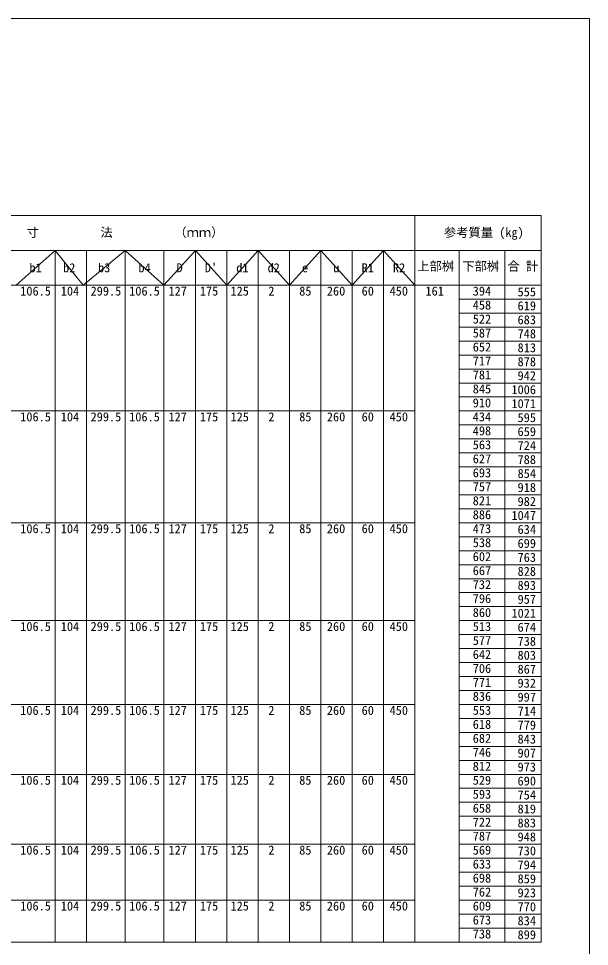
# Model space of a CAD drawing. Units: millimetres at full size; details may follow other scales. Extents: x 50430 to 75195, y 24892 to 47415.
# Drawn here: x 58518 to 60621, y 35216 to 38633 of the extents above; entities that cross this region are included whole.
import ezdxf
from ezdxf.enums import TextEntityAlignment as Align

# ---------------------------------------------------------------- set-up
doc = ezdxf.new("R2010")
doc.units = ezdxf.units.MM
doc.header["$LTSCALE"] = 30
for name, color, linetype, lineweight in [('0_2', 7, 'Continuous', 20), ('枠', 5, 'Continuous', 5), ('補助線', 8, 'Continuous', 13)]:
    doc.layers.add(name, color=color, linetype=linetype, lineweight=lineweight)
doc.styles.add('ＭＳ ゴシック', font='')
doc.styles.get('ＭＳ ゴシック').set_extended_font_data('MS Gothic')

msp = doc.modelspace()

# ---------------------------------------------------------------- linework, layer by layer
at = {"layer": '0_2'}
for p, q in [((60443.65, 37908.01), (57068.65, 37908.01)), ((59977.62, 37908.01), (59977.62, 35231.84)), ((60443.65, 37908.01), (60443.65, 35231.84)), ((57469.85, 37779.7), (60443.65, 37779.7)), ((58653.12, 37779.7), (58653.12, 35231.84)), ((58768.6, 37779.7), (58768.6, 35231.84)), ((58910.76, 37779.7), (58910.76, 35231.84)), ((59053.84, 37779.7), (59053.84, 35231.84)), ((59169.31, 37779.7), (59169.31, 35231.84)), ((59284.78, 37779.7), (59284.78, 35231.84)), ((59400.25, 37779.7), (59400.25, 35231.84)), ((59515.73, 37779.7), (59515.73, 35231.84)), ((59631.2, 37779.7), (59631.2, 35231.84)), ((59746.68, 37779.7), (59746.68, 35231.84)), ((59862.15, 37779.7), (59862.15, 35231.84)), ((60140.93, 37779.7), (60140.93, 35231.84)), ((60308.93, 37779.7), (60308.93, 35231.84)), ((60443.65, 37651.4), (57068.65, 37651.4)), ((60140.93, 37599.92), (60443.65, 37599.92)), ((60140.93, 37548.44), (60443.65, 37548.44)), ((60140.93, 37496.96), (60443.65, 37496.96)), ((60140.93, 37445.48), (60443.65, 37445.48)), ((60140.93, 37394), (60443.65, 37394)), ((60140.93, 37342.52), (60443.65, 37342.52)), ((60140.93, 37291.04), (60443.65, 37291.04)), ((60140.93, 37239.56), (60443.65, 37239.56)), ((57700.79, 37188.08), (59977.62, 37188.08)), ((60140.93, 37188.08), (60443.65, 37188.08)), ((60140.93, 37136.6), (60443.65, 37136.6)), ((60140.93, 37085.12), (60443.65, 37085.12)), ((60140.93, 37033.64), (60443.65, 37033.64)), ((60140.93, 36982.16), (60443.65, 36982.16)), ((60140.93, 36930.68), (60443.65, 36930.68)), ((60140.93, 36879.2), (60443.65, 36879.2)), ((60140.93, 36827.72), (60443.65, 36827.72)), ((57700.79, 36776.24), (59977.62, 36776.24)), ((60140.93, 36776.24), (60443.65, 36776.24)), ((60140.93, 36724.76), (60443.65, 36724.76)), ((60140.93, 36673.28), (60443.65, 36673.28)), ((60140.93, 36621.8), (60443.65, 36621.8)), ((60140.93, 36570.32), (60443.65, 36570.32)), ((60140.93, 36518.84), (60443.65, 36518.84)), ((60140.93, 36467.36), (60443.65, 36467.36)), ((57700.79, 36415.88), (59977.62, 36415.88)), ((60140.93, 36415.88), (60443.65, 36415.88)), ((60140.93, 36364.4), (60443.65, 36364.4)), ((60140.93, 36312.92), (60443.65, 36312.92)), ((60140.93, 36261.44), (60443.65, 36261.44)), ((60140.93, 36209.96), (60443.65, 36209.96)), ((60140.93, 36158.48), (60443.65, 36158.48)), ((57700.79, 36107), (59977.62, 36107)), ((60140.93, 36107), (60443.65, 36107)), ((60140.93, 36055.52), (60443.65, 36055.52)), ((60140.93, 36004.04), (60443.65, 36004.04)), ((60140.93, 35952.56), (60443.65, 35952.56)), ((60140.93, 35901.08), (60443.65, 35901.08)), ((59977.62, 35849.6), (57585.32, 35849.6)), ((60443.65, 35849.6), (60140.93, 35849.6)), ((60140.93, 35798.12), (60443.65, 35798.12)), ((60140.93, 35746.64), (60443.65, 35746.64)), ((60140.93, 35695.16), (60443.65, 35695.16)), ((60140.93, 35643.68), (60443.65, 35643.68)), ((57585.32, 35592.2), (59977.62, 35592.2)), ((60140.93, 35592.2), (60443.65, 35592.2)), ((60140.93, 35540.72), (60443.65, 35540.72)), ((60140.93, 35489.24), (60443.65, 35489.24)), ((60140.93, 35437.76), (60443.65, 35437.76)), ((57585.32, 35386.28), (59977.62, 35386.28)), ((60140.93, 35386.28), (60443.65, 35386.28)), ((60140.93, 35334.8), (60443.65, 35334.8)), ((60140.93, 35283.32), (60443.65, 35283.32)), ((60443.65, 35231.84), (57068.65, 35231.84))]:
    msp.add_line(p, q, dxfattribs=at)
at = {"layer": '枠', "lineweight": 13}
for p in [(52621.16, 38633.48), (60621.16, 33119.19)]:
    msp.add_line(p, (60621.16, 38633.48), dxfattribs=at)
at = {"layer": '補助線'}
for p, q in [((58508.98, 37651.4), (58653.12, 37779.7)), ((58653.12, 37779.7), (58756.15, 37651.4)), ((58756.15, 37651.4), (58910.76, 37779.7)), ((58910.76, 37779.7), (59053.84, 37651.4)), ((59053.84, 37651.4), (59169.31, 37779.7)), ((59169.31, 37779.7), (59284.78, 37651.4)), ((59284.78, 37651.4), (59400.25, 37779.7)), ((59400.25, 37779.7), (59515.73, 37651.4)), ((59515.73, 37651.4), (59631.2, 37779.7)), ((59631.2, 37779.7), (59746.68, 37651.4)), ((59746.68, 37651.4), (59862.15, 37779.7)), ((59862.15, 37779.7), (59977.62, 37651.4))]:
    msp.add_line(p, q, dxfattribs=at)

# ---------------------------------------------------------------- texts
at = {"layer": '0_2', "style": 'ＭＳ ゴシック'}
for s, p in [('寸\u3000\u3000\u3000\u3000\u3000法\u3000\u3000\u3000\u3000\u3000（ｍｍ）', (58547.76, 37819.38)), ('参考質量 (kg)', (60084.93, 37819.38)), ('上部桝', (59986.62, 37694.64)), ('下部桝', (60152.48, 37694.64)), ('合 計', (60319.2, 37694.64)), ('106.5', (58524.21, 37603.12)), ('104', (58673.59, 37603.12)), ('299.5', (58783.42, 37603.12)), ('106.5', (58925.58, 37603.12)), ('127', (59070.37, 37603.12)), ('175', (59185.84, 37603.12)), ('125', (59298.8, 37603.12)), ('2', (59438.05, 37603.12)), ('85', (59551.96, 37603.12)), ('260', (59653.85, 37603.12)), ('60', (59781.97, 37603.12)), ('450', (59884.8, 37603.12)), ('161', (60017.04, 37603.12)), ('394', (60191.24, 37603.12)), ('458', (60191.24, 37551.64)), ('522', (60191.24, 37500.16)), ('587', (60191.24, 37448.68)), ('652', (60191.24, 37397.2)), ('717', (60191.24, 37345.72)), ('781', (60191.24, 37294.24)), ('845', (60191.24, 37242.76)), ('910', (60191.24, 37191.28)), ('106.5', (58524.21, 37139.8)), ('104', (58673.59, 37139.8)), ('299.5', (58783.42, 37139.8)), ('106.5', (58925.58, 37139.8)), ('127', (59070.37, 37139.8)), ('175', (59185.84, 37139.8)), ('125', (59298.8, 37139.8)), ('2', (59438.05, 37139.8)), ('85', (59551.96, 37139.8)), ('260', (59653.85, 37139.8)), ('60', (59781.97, 37139.8)), ('450', (59884.8, 37139.8)), ('434', (60191.24, 37139.8)), ('498', (60191.24, 37088.32)), ('563', (60191.24, 37036.84)), ('627', (60191.24, 36985.36)), ('693', (60191.24, 36933.88)), ('757', (60191.24, 36882.4)), ('821', (60191.24, 36830.92)), ('886', (60191.24, 36779.44)), ('106.5', (58524.21, 36727.96)), ('104', (58673.59, 36727.96)), ('299.5', (58783.42, 36727.96)), ('106.5', (58925.58, 36727.96)), ('127', (59070.37, 36727.96)), ('175', (59185.84, 36727.96)), ('125', (59298.8, 36727.96)), ('2', (59438.05, 36727.96)), ('85', (59551.96, 36727.96)), ('260', (59653.85, 36727.96)), ('60', (59781.97, 36727.96)), ('450', (59884.8, 36727.96)), ('473', (60191.24, 36727.96)), ('538', (60191.24, 36676.48)), ('602', (60191.24, 36625)), ('667', (60191.24, 36573.52)), ('732', (60191.24, 36522.04)), ('796', (60191.24, 36470.56)), ('860', (60191.24, 36419.08)), ('106.5', (58524.21, 36367.6)), ('104', (58673.59, 36367.6)), ('299.5', (58783.42, 36367.6)), ('106.5', (58925.58, 36367.6)), ('127', (59070.37, 36367.6)), ('175', (59185.84, 36367.6)), ('125', (59298.8, 36367.6)), ('2', (59438.05, 36367.6)), ('85', (59551.96, 36367.6)), ('260', (59653.85, 36367.6)), ('60', (59781.97, 36367.6)), ('450', (59884.8, 36367.6)), ('513', (60191.24, 36367.6)), ('577', (60191.24, 36316.11)), ('642', (60191.24, 36264.64)), ('706', (60191.24, 36213.16)), ('771', (60191.24, 36161.68)), ('836', (60191.24, 36110.19)), ('106.5', (58524.21, 36058.71)), ('104', (58673.59, 36058.71)), ('299.5', (58783.42, 36058.71)), ('106.5', (58925.58, 36058.71)), ('127', (59070.37, 36058.71)), ('175', (59185.84, 36058.71)), ('125', (59298.8, 36058.71)), ('2', (59438.05, 36058.71)), ('85', (59551.96, 36058.71)), ('260', (59653.85, 36058.71)), ('60', (59781.97, 36058.71)), ('450', (59884.8, 36058.71)), ('553', (60191.24, 36058.71)), ('618', (60191.24, 36007.23)), ('682', (60191.24, 35955.75)), ('746', (60191.24, 35904.27)), ('812', (60191.24, 35852.79)), ('106.5', (58524.21, 35801.32)), ('104', (58673.59, 35801.32)), ('299.5', (58783.42, 35801.32)), ('106.5', (58925.58, 35801.32)), ('127', (59070.37, 35801.32)), ('175', (59185.84, 35801.32)), ('125', (59298.8, 35801.32)), ('2', (59438.05, 35801.32)), ('85', (59551.96, 35801.32)), ('260', (59653.85, 35801.32)), ('60', (59781.97, 35801.32)), ('450', (59884.8, 35801.32)), ('529', (60191.24, 35801.32)), ('593', (60191.24, 35749.84)), ('658', (60191.24, 35698.36)), ('722', (60191.24, 35646.88)), ('787', (60191.24, 35595.4)), ('106.5', (58524.21, 35543.92)), ('104', (58673.59, 35543.92)), ('299.5', (58783.42, 35543.92)), ('106.5', (58925.58, 35543.92)), ('127', (59070.37, 35543.92)), ('175', (59185.84, 35543.92)), ('125', (59298.8, 35543.92)), ('2', (59438.05, 35543.92)), ('85', (59551.96, 35543.92)), ('260', (59653.85, 35543.92)), ('60', (59781.97, 35543.92)), ('450', (59884.8, 35543.92)), ('569', (60191.24, 35543.92)), ('633', (60191.24, 35492.44)), ('698', (60191.24, 35440.96)), ('762', (60191.24, 35389.48)), ('106.5', (58524.21, 35338)), ('104', (58673.59, 35338)), ('299.5', (58783.42, 35338)), ('106.5', (58925.58, 35338)), ('127', (59070.37, 35338)), ('175', (59185.84, 35338)), ('125', (59298.8, 35338)), ('2', (59438.05, 35338)), ('85', (59551.96, 35338)), ('260', (59653.85, 35338)), ('60', (59781.97, 35338)), ('450', (59884.8, 35338)), ('609', (60191.24, 35338)), ('673', (60191.24, 35286.52)), ('738', (60191.24, 35235.04))]:
    msp.add_text(s, height=33.23, dxfattribs=at).set_placement(p, align=Align.BOTTOM_LEFT)
for s, p in [('b1', (58581.05, 37715.55)), ('b2', (58704.64, 37715.55)), ('b3', (58833.45, 37715.55)), ('b4', (58982.3, 37715.55)), ("D'", (59227.05, 37715.55)), ('d1', (59342.52, 37715.55)), ('d2', (59457.99, 37715.55)), ('D', (59111.57, 37715.55)), ('e', (59573.46, 37715.55)), ('u', (59688.94, 37715.55)), ('R1', (59804.41, 37715.55)), ('R2', (59919.88, 37715.55))]:
    msp.add_text(s, height=33.23, dxfattribs=at).set_placement(p, align=Align.MIDDLE_CENTER)
for s, p in [('555', (60424.21, 37626.99)), ('619', (60424.21, 37575.51)), ('683', (60424.21, 37524.03)), ('748', (60424.21, 37472.55)), ('813', (60424.21, 37421.07)), ('878', (60424.21, 37369.59)), ('942', (60424.21, 37318.11)), ('1006', (60424.21, 37266.63)), ('1071', (60424.21, 37215.15)), ('595', (60424.21, 37163.67)), ('659', (60424.21, 37112.19)), ('724', (60424.21, 37060.71)), ('788', (60424.21, 37009.23)), ('854', (60424.21, 36957.75)), ('918', (60424.21, 36906.27)), ('982', (60424.21, 36854.79)), ('1047', (60424.21, 36803.31)), ('634', (60424.21, 36751.83)), ('699', (60424.21, 36700.35)), ('763', (60424.21, 36648.87)), ('828', (60424.21, 36597.39)), ('893', (60424.21, 36545.91)), ('957', (60424.21, 36494.43)), ('1021', (60424.37, 36442.95)), ('674', (60424.21, 36391.47)), ('738', (60424.21, 36339.99)), ('803', (60424.21, 36288.51)), ('867', (60424.21, 36237.03)), ('932', (60424.21, 36185.55)), ('997', (60424.21, 36134.07)), ('714', (60424.21, 36082.59)), ('779', (60424.21, 36031.11)), ('843', (60424.21, 35979.63)), ('907', (60424.21, 35928.15)), ('973', (60424.21, 35876.67)), ('690', (60424.21, 35825.19)), ('754', (60424.21, 35773.71)), ('819', (60424.21, 35722.23)), ('883', (60424.21, 35670.75)), ('948', (60424.21, 35619.27)), ('730', (60424.21, 35567.79)), ('794', (60424.21, 35516.31)), ('859', (60424.21, 35464.83)), ('923', (60424.21, 35413.35)), ('770', (60424.21, 35361.87)), ('834', (60424.21, 35310.39)), ('899', (60424.21, 35258.91))]:
    msp.add_text(s, height=33.23, dxfattribs=at).set_placement(p, align=Align.MIDDLE_RIGHT)

doc.saveas('drawing.dxf')
